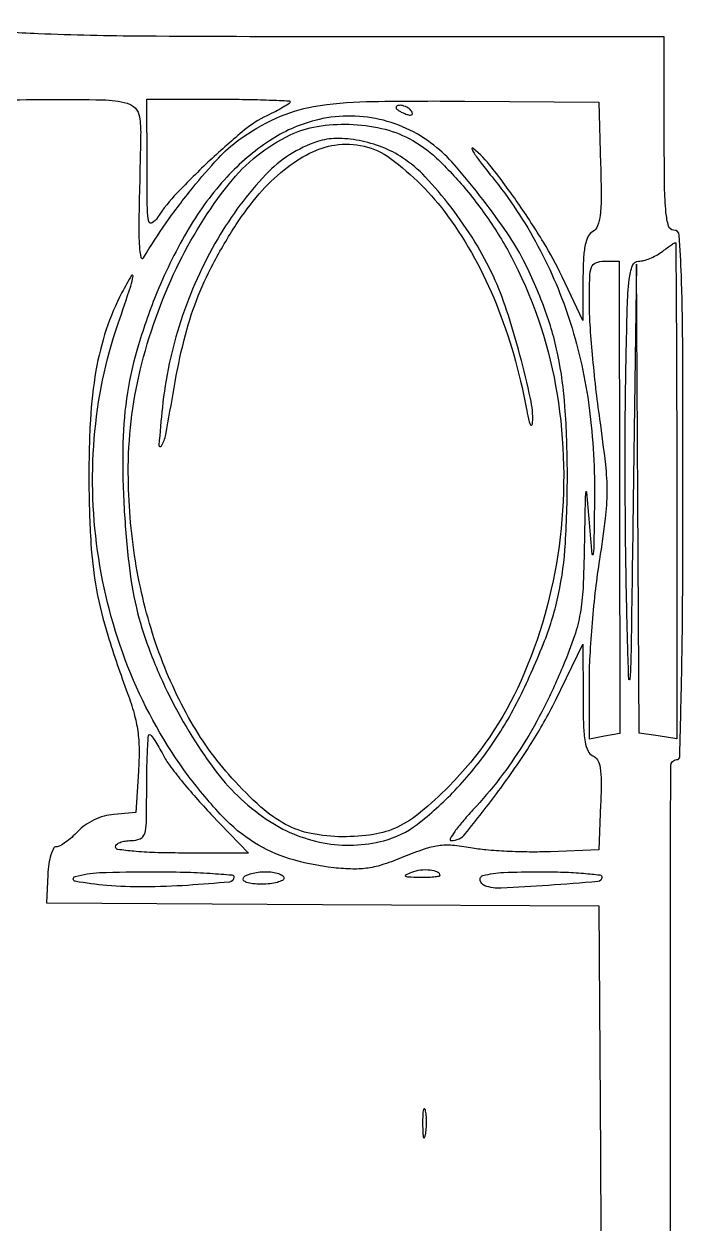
# Model space of a CAD drawing. Extents: x 41 to 982, y 323 to 1279.
# Drawn here: x 876.3 to 982, y 1026.5 to 1219.1 of the extents above; entities that cross this region are included whole.
import ezdxf

# ---------------------------------------------------------------- set-up
doc = ezdxf.new("R2010")
doc.units = 0
doc.layers.get('0').update_dxf_attribs({"linetype": 'CONTINUOUS'})

msp = doc.modelspace()

# ---------------------------------------------------------------- linework, layer by layer
for points in [[(979.986581, 998.297456, -0.000227), (979.988214, 1049.07045, -0.000193), (980.032606, 1099.999582, -0.413845), (981.034282, 1101, 0.406628), (981.480954, 1101.435221, 0.000812), (981.744319, 1112.252178, 0.004007), (981.939976, 1125.556982, 0.001673), (982, 1143.5, 0.000938), (981.954556, 1167.733931, 0.007882), (981.741176, 1178.666667, 0.008635), (981.399587, 1185.161125, 0.393909), (980.5, 1186, -0.33533), (979.694001, 1186.609035, -0.045065), (979.274194, 1188.833333, -0.021161), (979.050585, 1192.958064, -0.002961), (979, 1201.5), (979, 1217), (929.75, 1217.007109, -0.001312), (895.38171, 1217.102244, -0.009154), (878.594635, 1217.500163, -0.00977), (868.397866, 1218.128534, -0.390659)], [(871.135694, 1206.810489, -0.005987), (880.091873, 1206.966637, -0.006745), (888.981342, 1206.895257, -0.060089), (892.846771, 1206.344408, -0.141844), (894.189176, 1205.53352, -0.150932), (894.850764, 1204.149784, -0.040872), (895.033926, 1201.322263, -0.002447), (894.846771, 1192.779587, 0.00419), (894.738973, 1186.927755, 0.017015), (894.82442, 1183.366201, 0.041844), (895.076543, 1181.598248, 0.677474), (895.5, 1181.53225, -0.019393), (899.125508, 1187.147742, -0.016856), (903.341007, 1192.741751, -0.017111), (907.490338, 1197.533099, -0.048724), (910.789199, 1200.458641, -0.049585), (916.747877, 1203.942197, -0.064996), (922.765363, 1205.804523, -0.037896), (931.222973, 1206.606767, -0.006875), (947, 1206.686697), (968.5, 1206.5), (968.788488, 1196.561291, -0.005753), (968.881039, 1191.277153, -0.030319), (968.722794, 1188.382413, -0.059908), (968.312004, 1186.665941, -0.178359), (967.538488, 1185.761601, 0.152888), (966.807674, 1184.988309, 0.062193), (966.333912, 1183.602961, 0.038359), (966.057673, 1181.466871, 0.011642), (965.964082, 1178.20031), (965.928164, 1171.5), (962.613943, 1178.5, 0.026025), (959.631659, 1184.03472, 0.015159), (955.518804, 1190.359332, 0.014094), (951.312047, 1196.06782, 0.058256), (948.303165, 1199.111493, 0.751225), (948.15804, 1199.00924, 0.065275), (948.489625, 1198.343229, 0.015994), (949.640062, 1196.746295, 0.005752), (951.375065, 1194.546308, -0.046993), (958.751001, 1183.418893, -0.046427), (963.95442, 1171.065522, -0.044314), (966.964197, 1157.433621, -0.036079), (967.810429, 1142.5, -0.000338), (967.685077, 1134.761243, -0.052716), (967.578926, 1133.896954, -0.85288), (967.445519, 1133.906183, -0.001078), (967, 1139, 0.001356), (966.564194, 1143.950982, 0.859374), (966.422347, 1143.959569, 0.048531), (966.310445, 1142.986118, 0.000388), (966.180158, 1135.180482, -0.007924), (965.96823, 1128.510475, -0.031695), (965.515849, 1124.450949, -0.038445), (964.598223, 1120.875125, -0.015748), (962.833592, 1116.180482, -0.018698), (959.753619, 1109.436785, -0.02298), (956.364849, 1103.40355, -0.024027), (952.580708, 1097.940144, -0.024558), (948.315758, 1092.906485, 0.011403), (946.632734, 1091.022878, 0.022561), (945.401951, 1089.44128, 0.027141), (944.673748, 1088.284704, 0.572045), (944.841164, 1088, 0.226416), (947.085754, 1089.071346, 0.010382), (952.425462, 1095.960241, 0.017899), (957.670461, 1103.580526, 0.028289), (961.545205, 1110.5), (965.936166, 1119.5), (965.968083, 1110.856989, 0.007227), (966.049096, 1106.393376, 0.034117), (966.306696, 1103.846748, 0.065811), (966.77216, 1102.344433, 0.195564), (967.544101, 1101.62145, -0.180561), (968.297949, 1100.955352, -0.08321), (968.720807, 1099.695426, -0.041102), (968.88315, 1097.552521, -0.00848), (968.794101, 1093.764461), (968.5, 1086.5), (960.733833, 1086.207645, -0.012057), (957.392341, 1086.162486, -0.00948), (953.77255, 1086.269518, -0.009607), (950.410193, 1086.497609, -0.023216), (947.941531, 1086.828818, 0.024118), (945.02044, 1087.215369, 0.054583), (942.794087, 1087.1581, 0.048728), (940.483209, 1086.611774, 0.015972), (937.207699, 1085.37335, -0.018344), (934.030977, 1084.189463, -0.041591), (931.540406, 1083.588119, -0.044048), (929.073928, 1083.425734, -0.02302), (926, 1083.636102, -0.043523), (918.902789, 1085.08478, -0.069157), (913.267139, 1087.645151, -0.062617), (908.170828, 1091.847914, -0.029418), (902.67718, 1098.405986, -0.062671), (893.446296, 1114.781173, -0.058663), (888.301816, 1133.301752, -0.05859), (887.595627, 1152.533113, -0.062197), (891.427093, 1171, 0.001722), (893.452203, 1177.002926, 0.049959), (893.809198, 1178.583879, 0.815488), (893.546174, 1178.672451, 0.010249), (892.035504, 1175.951917, 0.042234), (889.51341, 1170.019317, 0.036289), (887.868086, 1163.438966, 0.029689), (886.970639, 1155.538248, 0.014932), (886.730847, 1145.5, 0.013593), (887.056296, 1135.689643, 0.030195), (887.956494, 1128.268807, 0.030035), (889.747393, 1120.986516, 0.013314), (892.935456, 1111.612334, -0.020611), (893.978775, 1108.391137, -0.033353), (894.565786, 1105.572565, -0.032555), (894.780956, 1102.652779, -0.018528), (894.679751, 1099.112334), (894.245169, 1092.5), (890.747166, 1092.197062, 0.047434), (889.155671, 1091.905509, 0.041767), (887.574996, 1091.311501, 0.042194), (886.131954, 1090.471244, 0.05129), (884.950267, 1089.447062, -0.022692), (883.986587, 1088.510306, -0.026816), (882.992143, 1087.718824, -0.027231), (882.096643, 1087.152173, -0.128125), (881.512547, 1087, 0.278639), (881.04681, 1086.718607, 0.046881), (880.63348, 1085.713413, 0.038637), (880.312494, 1084.272525, 0.022563), (880.141325, 1082.510435), (879.908927, 1078.020869), (924.204463, 1077.760435), (968.5, 1077.5), (968.761654, 1037.546274, -0.001033), (968.863431, 1014.841641, -0.008261)]]:
    msp.add_lwpolyline(points, format="xyb")
for points in [[(919, 1206.546917, -0.255996), (918.866822, 1206.303846, -0.008555), (917.898438, 1205.708481, -0.014308), (916.687232, 1205.038107, -0.009251), (915.25, 1204.328909, 0.064076), (911.688567, 1202.056844, 0.013666), (906.171158, 1197.186642, 0.014637), (900.860322, 1191.935212, 0.045684), (897.739767, 1188, -0.107189), (896.859517, 1187.132521, -0.524935), (896.326933, 1187.359117, -0.047194), (896.114711, 1189.327069, -0.002057), (896.052452, 1196.25), (896, 1207), (907.5, 1207, -0.003692), (911.909621, 1206.967436, -0.006152), (915.621875, 1206.866907, -0.001517), (918.824087, 1206.731012, -0.400964)], [(936, 1205.606989, 0.2252), (936.088769, 1205.419896, 0.029412), (936.455882, 1205.154486, 0.029555), (936.957462, 1204.875192, 0.020646), (937.551938, 1204.618443, 0.036408), (938.131719, 1204.443138, 0.155351), (938.487528, 1204.474315, 0.32948), (938.606889, 1204.674071, 0.1144), (938.492921, 1205.011454, 0.115814), (937.901891, 1205.603931, 0.080554), (937.026239, 1205.969265, 0.115534), (936.291154, 1205.972535, 0.349578)], [(923, 1203.591891, 0.083549), (915.682514, 1200.321965, 0.060159), (908.868591, 1194.499145, 0.052172), (902.79469, 1186.328392, 0.036707), (897.689676, 1176.066262, 0.023351), (894.676984, 1167.591064, 0.034756), (892.918584, 1159.921085, 0.03325), (892.193632, 1151.833808, 0.019127), (892.343602, 1142.047994, 0.014114), (893.115442, 1132.633406, 0.029422), (894.351866, 1125.380626, 0.032967), (896.32139, 1118.866044, 0.023216), (899.344489, 1111.832187, 0.045906), (906.759119, 1099.576806, 0.083262), (915.156978, 1091.453007, 0.104313), (924.32211, 1087.634142, 0.111753), (934.010441, 1087.979779, 0.098748), (939.359197, 1090.597263, 0.040177), (945.413146, 1096.039852, 0.037562), (951.203011, 1103.154062, 0.038074), (955.834191, 1111.023443, 0.020726), (959.80668, 1120.055234, 0.041032), (962.050398, 1127.549352, 0.037755), (963.144846, 1135.704184, 0.015005), (963.460413, 1147, 0.016899), (963.079533, 1157.612893, 0.033531), (961.932742, 1165.949396, 0.037681), (959.797678, 1173.400417, 0.028507), (956.394036, 1181.201751, 0.033842), (953.900334, 1185.399383, 0.012962), (949.89902, 1190.891552, 0.012638), (945.680058, 1196.099937, 0.041525), (942.541689, 1199.215121, 0.06038), (938.220028, 1202.03467, 0.059352), (933.325153, 1203.760106, 0.059187), (928.149126, 1204.290413, 0.059418)], [(938.092716, 1200.678192, -0.068129), (942.470167, 1197.547043, -0.030898), (947.293276, 1192.391096, -0.029375), (951.878212, 1186.123123, -0.031479), (955.58183, 1179.5, -0.076388), (962.0306, 1158.236213, -0.06903), (962.125777, 1135.239079, -0.071022), (956.037745, 1113.703494, -0.090772), (944.444623, 1096.698089, -0.023884), (939.916348, 1092.533117, -0.063231), (936.217371, 1090.164392, -0.07256), (932.355732, 1088.976543, -0.039737), (927.408038, 1088.609158, -0.048131), (922.399645, 1089.119279, -0.072646), (918.276436, 1090.590478, -0.061906), (914.302473, 1093.37636, -0.025859), (909.674454, 1098.017189, -0.056456), (902.721915, 1107.765808, -0.04492), (897.484765, 1119.59007, -0.042404), (894.197997, 1132.882192, -0.038329), (893.051505, 1147, -0.060171), (894.971308, 1163.506373, -0.05257), (900.788046, 1179.896482, -0.056025), (909.238455, 1193.435067, -0.113021), (919, 1201.260815, -0.071906), (923.314966, 1202.629321, -0.048553), (928.47534, 1202.973117, -0.048102), (933.670054, 1202.311741, -0.065619)], [(923.393304, 1200.199369, 0.124259), (915.111726, 1194.917076, 0.057094), (907.397566, 1184.592941, 0.05237), (901.47305, 1171.432312, 0.05446), (898.510213, 1157.5, 0.005465), (897.966781, 1151.464386, 0.794529), (898.372616, 1151.335785, 0.088333), (899.053882, 1153.153069, 0.00301), (900.396564, 1160.683802, -0.018081), (902.011201, 1168.388384, -0.030188), (903.987912, 1174.709188, -0.031345), (906.65219, 1180.578476, -0.021499), (910.361797, 1186.883962, -0.033841), (914.03692, 1191.79507, -0.045642), (918.021202, 1195.654555, -0.051942), (922.134538, 1198.317138, -0.077609), (926.197852, 1199.644681, -0.201471), (935.085706, 1197.50032, -0.07704), (944.239592, 1188.296083, -0.062187), (952.024962, 1174.201672, -0.04954), (956.85381, 1157.5, 0.009451), (957.22079, 1155.70211, 0.046325), (957.539573, 1154.716562, 0.574707), (957.744264, 1154.691434, 0.152814), (957.888158, 1155.090037, 0.064694), (957.556301, 1158.936924, 0.011647), (955.854192, 1165.936157, 0.013374), (953.711042, 1173.155021, 0.028506), (951.593983, 1178.575681, 0.031195), (948.624473, 1184.120176, 0.024837), (944.770538, 1189.708532, 0.025443), (940.677872, 1194.525561, 0.057825), (937.030298, 1197.598647, 0.053299), (933.772482, 1199.286873, 0.045823), (930.062261, 1200.353882, 0.047781), (926.423414, 1200.693121, 0.079667)], [(981, 1144.173193), (981, 1104.346386), (978, 1104.786692), (975, 1105.226999), (974.768091, 1142.863499), (974.536182, 1180.5), (974.018091, 1142.5, -0.00026), (973.685898, 1119.031089, -0.010457), (973.502929, 1113.891869, -0.956249), (973.307333, 1113.894173, -0.001987), (973, 1124.5, -0.003159), (972.832205, 1133.483228, -0.001985), (972.744101, 1143.985938, -0.001992), (972.73961, 1154.322551, -0.003646), (972.830983, 1162.75, -0.002138), (973.073174, 1173.555919, -0.021417), (973.386878, 1178.061604, -0.058788), (973.914073, 1180.315411, -0.315805), (974.889853, 1181, 0.064628), (975.69057, 1181.103931, 0.030633), (976.680381, 1181.431283, 0.029735), (977.688857, 1181.906173, 0.03702), (978.55887, 1182.468197, -0.004799), (979.320781, 1183.033062, -0.007016), (980.003231, 1183.514453, -0.003752), (980.586715, 1183.907496, -0.115195), (980.75, 1183.968197, -0.449842), (980.852863, 1183.878176, -0.000039), (980.926563, 1172.291533, -0.000982), (980.982037, 1159.442647, -0.000588)], [(971.810122, 1143.10398), (971.868206, 1105.20796), (969.434103, 1104.742652), (967, 1104.277344), (966.990033, 1113.388672, -0.014144), (967.105662, 1117.639866, -0.007295), (967.478247, 1122.94851, -0.007245), (968.020678, 1128.401348, -0.010884), (968.666033, 1133.138172, 0.008672), (969.590156, 1139.703825, 0.030535), (969.851876, 1143.958306, 0.028431), (969.602986, 1148.362029, 0.006791), (968.674764, 1155.638172, -0.006831), (968.032693, 1160.674457, -0.005834), (967.49058, 1165.9984, -0.005886), (967.111103, 1170.851314, -0.016614), (966.998765, 1174.25, -0.006162), (967.051702, 1178.482296, -0.078609), (967.337871, 1180.039649, -0.219948), (968.029589, 1180.750694, -0.0918), (969.376019, 1181), (971.752039, 1181)], [(898.626959, 1101.754488, 0.040245), (899.658069, 1100.101391, 0.010495), (901.576496, 1097.62509, 0.010598), (903.888798, 1094.887151, 0.010653), (906.311147, 1092.254488), (912.317015, 1086), (901.658507, 1086, -0.007458), (897.285907, 1086.065221, -0.015931), (893.914627, 1086.273455, -0.011321), (891.374122, 1086.569969, -0.374112), (891, 1087, -0.226478), (891.182831, 1087.382936, -0.074992), (891.734375, 1087.70625, -0.057076), (892.542644, 1087.926884, -0.038131), (893.5, 1088, 0.098988), (894.949892, 1088.289885, 0.226266), (895.676471, 1089.1, 0.067556), (895.954758, 1090.927165, 0.004059), (896, 1096.5, -0.005231), (896.034097, 1099.759237, -0.008706), (896.139331, 1102.503125, -0.003016), (896.282702, 1104.820954, -0.394489), (896.47432, 1105, -0.239668), (896.729392, 1104.870284, -0.011057), (897.302315, 1104.046631, -0.016324), (897.949442, 1102.998211, -0.010777)], [(910, 1082.131507, -0.388047), (909.274645, 1081.337621, -0.006005), (902.580711, 1080.813455, -0.0146), (895.623926, 1080.556384, -0.022623), (889.619241, 1080.781669, -0.025199), (884.546618, 1081.460987, -0.786618), (884.505874, 1082.211618, -0.064748), (888.440668, 1082.857321, -0.008334), (897, 1083, -0.006263), (901.984653, 1082.937557, -0.010414), (906.18125, 1082.74488, -0.004289), (909.67858, 1082.48108, -0.389858)], [(918, 1082, -0.280045), (917.76549, 1081.614137, -0.051215), (916.954539, 1081.29375, -0.04194), (915.804739, 1081.07252, -0.02657), (914.440983, 1081, -0.023007), (913.033693, 1081.06479, -0.059005), (912.038303, 1081.276831, -0.125298), (911.538053, 1081.602477, -0.336396), (911.5, 1082, -0.146547), (911.934161, 1082.385578, -0.040338), (912.8004, 1082.70625, -0.037109), (913.887885, 1082.926388, -0.031397), (915.059017, 1083, -0.032276), (916.18562, 1082.9272, -0.049716), (917.136086, 1082.70625, -0.064068), (917.793368, 1082.384097, -0.251914)], [(943, 1082.393011, -0.370251), (942.868818, 1082.240144, -0.013355), (942.045313, 1082.136093, -0.018805), (940.996076, 1082.07162, -0.011348), (939.75, 1082.070285, -0.005555), (937.976512, 1082.128359, -0.140835), (937.52179, 1082.280905, -0.572137), (937.537932, 1082.504495, -0.020655), (938.5, 1082.9319, -0.065073), (939.921931, 1083.290136, -0.059074), (941.436987, 1083.288357, -0.071022), (942.616463, 1082.973338, -0.300592)], [(969, 1082.125402, -0.389278), (968.364592, 1081.43294, -0.003231), (960.417362, 1080.800451, -0.006782), (952.866584, 1080.351463, -0.099756), (950.25, 1080.755025, -0.246108), (949.471516, 1081.613986, -0.41495), (949.923772, 1082.380599, -0.051712), (953.219857, 1082.871405, -0.011122), (959, 1083, -0.008203), (962.834234, 1082.937093, -0.013608), (966.0625, 1082.743087, -0.007215), (968.688656, 1082.475166, -0.380604)], [(940.252183, 1042.5, 0.008901), (940.284834, 1041.071102, 0.053901), (940.394187, 1040.339362, 0.67161), (940.54341, 1040.319562, 0.082665), (940.707261, 1040.761659, 0.028254), (940.840609, 1041.754739, 0.020511), (940.880728, 1042.869594, 0.020826), (940.830983, 1043.934218, 0.041951), (940.68708, 1044.761659, 0.285845), (940.523779, 1044.916221, 0.417468), (940.37161, 1044.814362, 0.038992), (940.273069, 1043.938425, 0.009782)]]:
    msp.add_lwpolyline(points, format="xyb", close=True)

doc.saveas('drawing.dxf')
